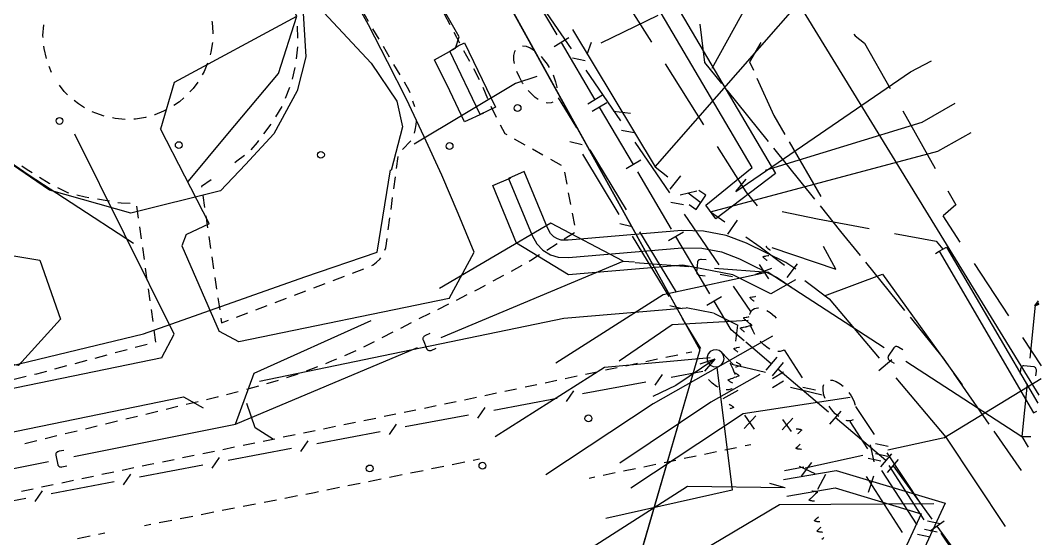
# Model space of a CAD drawing. Header units: metres. Extents: x 3206 to 3701, y 9896 to 11410.
# Drawn here: x 3641 to 3700.6, y 11287.6 to 11317.8 of the extents above; entities that cross this region are included whole.
import ezdxf

# ---------------------------------------------------------------- set-up
doc = ezdxf.new("R2010")
doc.units = ezdxf.units.M
for name, color, linetype in [('BOUNDARY', 7, 'Continuous'), ('CURB', 7, 'Continuous'), ('ELECTR_CABLE', 7, 'Continuous'), ('ELECTR_CABLE_COMM', 7, 'Continuous'), ('GAS', 7, 'Continuous'), ('GROUND', 7, 'Continuous'), ('HEAT', 7, 'Continuous'), ('SEWER', 7, 'Continuous'), ('WATER_PIPELINE', 7, 'Continuous')]:
    doc.layers.add(name, color=color, linetype=linetype)

# ---------------------------------------------------------------- blocks, each defined once
blk = doc.blocks.new('МОЖЖЕВЕЛЬНИК_СКАЛЬНЫЙ')
blk.add_circle((0, 0), 0.2)
blk = doc.blocks.new('ЧЕРЕМУХА_ШУБЕРТ')
blk.add_circle((0, 0), 0.2)
blk = doc.blocks.new('БЕРЕЗА_ПОЛЕЗНАЯ')
blk.add_circle((0, 0), 0.2)

msp = doc.modelspace()

# ---------------------------------------------------------------- linework, layer by layer
at = {"layer": 'BOUNDARY'}
msp.add_lwpolyline([(3253.023, 9915.673), (3233.596, 10020.109), (3233.041, 10027.227), (3225.675, 10139.955), (3262.083, 10325.257), (3335.841, 10689.444), (3351.098, 10763.684), (3367.768, 10831.231), (3377.814, 10869.112), (3520.394, 11207.447), (3551.174, 11273.829), (3554.005, 11279.367), (3611.719, 11390.174), (3639.436, 11373.131), (3680.635, 11298.581), (3281.247, 9920.202)], close=True, dxfattribs=at)
at = {"layer": 'CURB'}
for points in [[(3666.015, 11301.577), (3667.471, 11304.278), (3666.54, 11306.532), (3665.576, 11308.776), (3664.56, 11310.998), (3663.513, 11313.2), (3662.423, 11315.38), (3661.301, 11317.55), (3660.126, 11319.698), (3657.429, 11320.487)], [(3668.011, 11312.385), (3666.91, 11311.877), (3666.053, 11313.697), (3665.164, 11315.507), (3666.391, 11316.174), (3666.593, 11316.851), (3665.058, 11319.55), (3664.364, 11319.735)], [(3649.178, 11311.477), (3649.976, 11314.205), (3657.12, 11318.047), (3656.4, 11319.349)], [(3661.311, 11317.741), (3660.953, 11318.35)], [(3652.156, 11317.759), (3652.171, 11317.681), (3652.216, 11317.103), (3652.213, 11317.018)], [(3656.061, 11314.707), (3657.112, 11318.043)], [(3665.713, 11318.188), (3666.049, 11317.562)], [(3642.315, 11316.802), (3642.306, 11316.911), (3642.352, 11317.545)], [(3657.15, 11317.461), (3657.163, 11316.755)], [(3661.924, 11316.702), (3661.565, 11317.31)], [(3666.285, 11317.121), (3666.621, 11316.495)], [(3652.192, 11316.518), (3652.1, 11315.938), (3652.058, 11315.787)], [(3642.505, 11315.576), (3642.368, 11316.152), (3642.356, 11316.304)], [(3657.153, 11316.256), (3657.079, 11315.553)], [(3662.536, 11315.662), (3662.177, 11316.271)], [(3666.043, 11316), (3666.543, 11316.316), (3666.914, 11316.498), (3668.725, 11312.733), (3667.818, 11312.312), (3666.043, 11316)], [(3666.858, 11316.054), (3667.194, 11315.428)], [(3642.807, 11314.76), (3642.669, 11315.105)], [(3651.914, 11315.308), (3651.709, 11314.817), (3651.605, 11314.632)], [(3657.012, 11315.059), (3656.85, 11314.371)], [(3663.148, 11314.623), (3662.79, 11315.231)], [(3667.43, 11314.987), (3667.766, 11314.361)], [(3650.782, 11308.427), (3650.807, 11308.427), (3653.089, 11311.189), (3656.061, 11314.707), (3656.061, 11314.707)], [(3651.347, 11314.205), (3651.074, 11313.833), (3650.882, 11313.625)], [(3663.73, 11313.57), (3663.68, 11313.72), (3663.402, 11314.192)], [(3643.746, 11313.453), (3643.55, 11313.646), (3643.263, 11314.018)], [(3656.701, 11313.895), (3656.44, 11313.239)], [(3667.979, 11313.909), (3668.246, 11313.251)], [(3644.733, 11312.701), (3644.37, 11312.926), (3644.12, 11313.122)], [(3650.525, 11313.276), (3650.265, 11313.053), (3649.934, 11312.826)], [(3664.002, 11312.761), (3663.89, 11313.096)], [(3645.874, 11312.215), (3645.382, 11312.379), (3645.177, 11312.475)], [(3649.501, 11312.577), (3649.348, 11312.495), (3648.833, 11312.288), (3648.818, 11312.283)], [(3656.24, 11312.782), (3655.879, 11312.175)], [(3668.439, 11312.79), (3668.764, 11312.158)], [(3647.101, 11312.026), (3646.525, 11312.073), (3646.362, 11312.107)], [(3648.336, 11312.15), (3648.284, 11312.135), (3647.708, 11312.046), (3647.6, 11312.042)], [(3655.608, 11311.755), (3655.184, 11311.191)], [(3663.985, 11311.227), (3664.038, 11311.392), (3664.096, 11311.704), (3664.109, 11311.919)], [(3649.241, 11298.128), (3649.963, 11299.491), (3644.164, 11311.166)], [(3652.002, 11305.954), (3649.161, 11311.475)], [(3668.994, 11311.713), (3669.253, 11311.21), (3669.379, 11311.139)], [(3654.883, 11310.791), (3654.8, 11310.68), (3654.443, 11310.239)], [(3663.293, 11310.263), (3663.78, 11310.774)], [(3669.814, 11310.894), (3670.434, 11310.545)], [(3647.587, 11304.773), (3643.941, 11307.147), (3641.49, 11308.749), (3638.907, 11310.521)], [(3670.869, 11310.299), (3671.489, 11309.951)], [(3654.064, 11309.917), (3653.611, 11309.578), (3653.497, 11309.496)], [(3662.941, 11309.159), (3663.036, 11309.859)], [(3671.924, 11309.705), (3672.543, 11309.356)], [(3641.079, 11309.32), (3641.374, 11309.106), (3641.675, 11308.92)], [(3686.244, 11303.275), (3685.656, 11303.666), (3683.361, 11304.809), (3682.171, 11305.255), (3680.856, 11305.507), (3679.588, 11305.533), (3672.956, 11304.967), (3672.548, 11304.982), (3672.331, 11305.047), (3672.114, 11305.177), (3671.937, 11305.359), (3671.749, 11305.689), (3670.4, 11308.976), (3669.48, 11308.582), (3670.848, 11305.251), (3671.131, 11304.753), (3671.488, 11304.387), (3671.923, 11304.125), (3672.384, 11303.987), (3672.981, 11303.966), (3679.621, 11304.532), (3680.751, 11304.509), (3681.899, 11304.289), (3682.962, 11303.891), (3685.154, 11302.798), (3686.021, 11302.223)], [(3672.736, 11308.936), (3672.871, 11308.238)], [(3642.1, 11308.657), (3642.671, 11308.304), (3642.712, 11308.283)], [(3652.113, 11308.498), (3651.56, 11308.1), (3651.564, 11308.075)], [(3662.78, 11307.963), (3662.874, 11308.663)], [(3686.234, 11302.669), (3684.796, 11301.843), (3682.562, 11302.957), (3679.653, 11303.516), (3672.98, 11302.944), (3669.948, 11304.796), (3668.561, 11308.173), (3669.619, 11308.617)], [(3643.158, 11308.056), (3643.74, 11307.76), (3643.803, 11307.744)], [(3644.288, 11307.623), (3644.769, 11307.502), (3644.988, 11307.466)], [(3651.636, 11307.58), (3651.739, 11306.882)], [(3672.966, 11307.747), (3673.102, 11307.049)], [(3645.481, 11307.383), (3646.042, 11307.29), (3646.189, 11307.265)], [(3646.682, 11307.18), (3646.868, 11307.148), (3647.397, 11307.129)], [(3662.618, 11306.768), (3662.713, 11307.468)], [(3647.766, 11306.967), (3647.866, 11306.256)], [(3651.812, 11306.387), (3651.829, 11306.273), (3651.915, 11305.688)], [(3673.197, 11306.558), (3673.332, 11305.861)], [(3650.664, 11305.304), (3652.019, 11305.95)], [(3662.457, 11305.572), (3662.551, 11306.272)], [(3647.935, 11305.76), (3648.035, 11305.049)], [(3650.654, 11305.308), (3650.414, 11304.644), (3652.593, 11299.654)], [(3651.988, 11305.194), (3652.091, 11304.495)], [(3673.334, 11305.41), (3672.734, 11305.029)], [(3662.26, 11304.385), (3662.31, 11304.534), (3662.352, 11304.785), (3662.354, 11304.81), (3662.39, 11305.077)], [(3672.312, 11304.761), (3671.712, 11304.38)], [(3648.105, 11304.554), (3648.204, 11303.843)], [(3652.163, 11304), (3652.266, 11303.301)], [(3671.29, 11304.112), (3670.774, 11303.785), (3670.686, 11303.737)], [(3661.49, 11303.495), (3661.572, 11303.536), (3661.779, 11303.684), (3661.96, 11303.862), (3662.023, 11303.948)], [(3670.248, 11303.497), (3669.624, 11303.156)], [(3648.274, 11303.348), (3648.374, 11302.637)], [(3652.339, 11302.807), (3652.442, 11302.108)], [(3659.241, 11302.624), (3659.901, 11302.874)], [(3660.369, 11303.052), (3661.029, 11303.303)], [(3669.185, 11302.916), (3668.562, 11302.575)], [(3658.114, 11302.195), (3658.774, 11302.446)], [(3668.123, 11302.335), (3667.73, 11302.12), (3667.495, 11302.002)], [(3648.443, 11302.142), (3648.543, 11301.431)], [(3652.515, 11301.613), (3652.618, 11300.914)], [(3656.986, 11301.767), (3657.646, 11302.018)], [(3667.048, 11301.778), (3666.413, 11301.46)], [(3666.021, 11301.568), (3653.733, 11299.049), (3652.6, 11299.652)], [(3654.73, 11300.91), (3655.391, 11301.161)], [(3654.95, 11296.742), (3672.699, 11300.415), (3679.854, 11301.018)], [(3655.858, 11301.338), (3656.518, 11301.589)], [(3665.965, 11301.236), (3665.33, 11300.918)], [(3681.44, 11300.725), (3679.848, 11301.028)], [(3648.613, 11300.936), (3648.712, 11300.225)], [(3652.69, 11300.42), (3652.73, 11300.15), (3653.135, 11300.304)], [(3653.603, 11300.482), (3654.263, 11300.732)], [(3664.883, 11300.694), (3664.247, 11300.376)], [(3681.452, 11300.711), (3682.86, 11300.012)], [(3663.802, 11300.149), (3663.168, 11299.827)], [(3682.738, 11299.082), (3682.856, 11300.023)], [(3648.782, 11299.73), (3648.88, 11299.03), (3648.869, 11299.027)], [(3662.723, 11299.6), (3662.089, 11299.278)], [(3648.386, 11298.897), (3647.693, 11298.711)], [(3661.644, 11299.051), (3661.01, 11298.728)], [(3621.749, 11292.466), (3649.256, 11298.129)], [(3646.033, 11298.266), (3645.34, 11298.08)], [(3647.21, 11298.582), (3646.516, 11298.395)], [(3659.446, 11298.036), (3659.154, 11297.909), (3658.788, 11297.768)], [(3660.557, 11298.517), (3659.905, 11298.234)], [(3677.49, 11297.898), (3678.175, 11298.043)], [(3678.665, 11298.146), (3679.35, 11298.291)], [(3679.839, 11298.394), (3680.182, 11298.466)], [(3643.681, 11297.634), (3642.987, 11297.448)], [(3644.857, 11297.95), (3644.164, 11297.764)], [(3658.322, 11297.588), (3657.657, 11297.336)], [(3675.14, 11297.402), (3675.826, 11297.547)], [(3676.315, 11297.65), (3677.001, 11297.795)], [(3641.325, 11297.017), (3640.627, 11296.847)], [(3642.505, 11297.318), (3641.934, 11297.165), (3641.81, 11297.135)], [(3657.189, 11297.16), (3656.512, 11296.944)], [(3672.791, 11296.906), (3673.476, 11297.051)], [(3673.966, 11297.154), (3674.651, 11297.299)], [(3654.875, 11296.448), (3654.191, 11296.255)], [(3656.036, 11296.792), (3655.575, 11296.645), (3655.356, 11296.583)], [(3669.266, 11296.163), (3669.952, 11296.307)], [(3670.441, 11296.411), (3671.127, 11296.555)], [(3671.616, 11296.658), (3672.302, 11296.803)], [(3619.566, 11288.018), (3621.157, 11289.799), (3650.505, 11295.832), (3651.645, 11295.183)], [(3652.533, 11295.836), (3652.47, 11295.82), (3651.842, 11295.668)], [(3653.707, 11296.13), (3653.018, 11295.957)], [(3666.917, 11295.667), (3667.602, 11295.811)], [(3668.092, 11295.915), (3668.777, 11296.059)], [(3650.179, 11295.264), (3649.489, 11295.097)], [(3651.356, 11295.55), (3650.665, 11295.382)], [(3654.696, 11294.033), (3654.21, 11295.44)], [(3663.39, 11294.937), (3664.076, 11295.078)], [(3664.566, 11295.178), (3665.252, 11295.319)], [(3665.742, 11295.419), (3665.847, 11295.441), (3666.428, 11295.564)], [(3647.826, 11294.693), (3647.136, 11294.526)], [(3649.003, 11294.979), (3648.312, 11294.811)], [(3661.037, 11294.455), (3661.724, 11294.596)], [(3662.213, 11294.696), (3662.9, 11294.837)], [(3645.473, 11294.122), (3644.782, 11293.955)], [(3646.65, 11294.408), (3645.959, 11294.24)], [(3654.685, 11294.036), (3655.754, 11293.363)], [(3657.509, 11293.732), (3658.195, 11293.873)], [(3658.685, 11293.973), (3659.371, 11294.114)], [(3659.861, 11294.214), (3660.547, 11294.355)], [(3641.944, 11293.264), (3641.254, 11293.09)], [(3643.12, 11293.551), (3642.429, 11293.384)], [(3644.296, 11293.837), (3643.606, 11293.669)], [(3655.156, 11293.25), (3655.843, 11293.391)], [(3656.332, 11293.491), (3657.019, 11293.632)], [(3651.628, 11292.527), (3652.314, 11292.667)], [(3652.804, 11292.768), (3653.49, 11292.908)], [(3653.98, 11293.009), (3654.666, 11293.15)], [(3682.101, 11292.74), (3682.793, 11292.884)], [(3683.283, 11292.986), (3683.629, 11293.058)], [(3649.275, 11292.045), (3649.962, 11292.185)], [(3650.451, 11292.286), (3651.138, 11292.426)], [(3667.417, 11292.137), (3667.782, 11292.211)], [(3678.556, 11292.002), (3679.248, 11292.146)], [(3679.738, 11292.248), (3680.43, 11292.392)], [(3680.919, 11292.494), (3681.612, 11292.638)], [(3646.924, 11291.556), (3647.61, 11291.7)], [(3648.099, 11291.802), (3648.555, 11291.897), (3648.785, 11291.944)], [(3663.755, 11291.395), (3664.486, 11291.543)], [(3664.976, 11291.642), (3665.706, 11291.79)], [(3666.196, 11291.889), (3666.927, 11292.038)], [(3676.193, 11291.51), (3676.885, 11291.654)], [(3677.374, 11291.756), (3678.066, 11291.9)], [(3643.398, 11290.82), (3644.084, 11290.963)], [(3644.573, 11291.065), (3645.259, 11291.209)], [(3645.749, 11291.311), (3646.435, 11291.454)], [(3661.314, 11290.9), (3662.044, 11291.048)], [(3662.534, 11291.147), (3663.265, 11291.295)], [(3674.175, 11291.09), (3674.269, 11291.109), (3674.521, 11291.162)], [(3675.011, 11291.263), (3675.703, 11291.408)], [(3641.048, 11290.329), (3641.733, 11290.472)], [(3642.223, 11290.575), (3642.909, 11290.718)], [(3657.651, 11290.161), (3658.144, 11290.257), (3658.383, 11290.305)], [(3658.873, 11290.405), (3659.603, 11290.553)], [(3660.093, 11290.652), (3660.824, 11290.8)], [(3655.206, 11289.686), (3655.938, 11289.828)], [(3656.429, 11289.923), (3657.16, 11290.066)], [(3651.539, 11288.972), (3652.27, 11289.115)], [(3652.761, 11289.21), (3653.493, 11289.352)], [(3653.984, 11289.448), (3654.715, 11289.59)], [(3649.094, 11288.497), (3649.825, 11288.639)], [(3650.316, 11288.734), (3651.048, 11288.877)], [(3648.237, 11288.33), (3648.603, 11288.401)], [(3644.314, 11287.57), (3645.054, 11287.718)], [(3645.544, 11287.815), (3645.914, 11287.889)]]:
    msp.add_lwpolyline(points, dxfattribs=at)
msp.add_lwpolyline([(3636.09, 11301.738), (3638.487, 11304.421), (3642.128, 11303.817), (3643.335, 11300.372), (3640.874, 11297.658), (3637.556, 11298.203), (3637.307, 11298.377)], close=True, dxfattribs=at)
at = {"layer": 'ELECTR_CABLE'}
for points in [[(3628.739, 11335.356), (3633.923, 11338.214), (3643.532, 11340.848), (3650.146, 11333.704), (3654.644, 11327.77), (3655.775, 11325.566), (3654.785, 11324.181), (3657.585, 11319.472), (3661.468, 11315.308), (3662.952, 11313.083), (3663.294, 11311.589), (3662.627, 11309.051)], [(3677.976, 11332.564), (3678.257, 11332.103), (3687.359, 11317.239), (3700.433, 11295.923)], [(3640.449, 11324.973), (3643.638, 11326.934), (3646.708, 11327.442), (3649.268, 11327.239), (3651.846, 11326.341), (3654.83, 11324.359), (3657.406, 11319.499), (3657.65, 11315.668), (3657.134, 11313.685), (3655.774, 11311.185), (3654.13, 11309.397), (3652.662, 11307.846), (3647.442, 11306.55), (3642.682, 11307.897), (3639.758, 11309.879)], [(3675.579, 11320.074), (3677.816, 11316.526)], [(3681.933, 11314.115), (3680.943, 11315.344), (3680.66, 11317.579)], [(3684.21, 11316.511), (3683.548, 11315.382), (3683.768, 11314.895)], [(3689.64, 11316.997), (3689.705, 11316.908), (3690.247, 11316.475), (3691.747, 11313.822)], [(3678.616, 11315.257), (3680.852, 11311.709)], [(3683.974, 11314.439), (3684.964, 11312.245), (3685.606, 11311.138)], [(3684.648, 11310.741), (3682.246, 11313.725)], [(3692.485, 11312.516), (3694.381, 11309.162)], [(3685.857, 11310.705), (3687.707, 11307.515)], [(3681.652, 11310.44), (3683.323, 11307.789), (3683.998, 11306.97)], [(3687.364, 11307.367), (3684.962, 11310.351)], [(3628.709, 11294.822), (3648.166, 11299.515), (3657.58, 11302.838), (3661.803, 11304.281), (3662.581, 11309.082)], [(3695.119, 11307.857), (3695.584, 11307.035), (3694.843, 11306.39)], [(3688.878, 11305.485), (3687.677, 11306.977)], [(3685.451, 11306.643), (3687.506, 11306.226)], [(3695.846, 11304.864), (3694.843, 11306.39)], [(3687.506, 11306.226), (3690.529, 11305.651)], [(3690.019, 11304.075), (3688.878, 11305.485)], [(3692.003, 11305.371), (3694.431, 11304.909), (3694.828, 11304.451)], [(3684.758, 11304.381), (3684.746, 11304.39), (3684.705, 11304.422), (3684.687, 11304.436), (3684.66, 11304.457), (3684.631, 11304.481), (3684.611, 11304.498), (3684.592, 11304.515), (3684.579, 11304.528), (3684.565, 11304.542), (3684.557, 11304.55), (3684.551, 11304.558), (3684.546, 11304.565), (3684.544, 11304.568), (3684.541, 11304.571), (3684.538, 11304.576), (3684.536, 11304.58), (3684.535, 11304.583), (3684.533, 11304.586), (3684.532, 11304.589), (3684.531, 11304.593), (3684.531, 11304.596), (3684.531, 11304.597), (3684.531, 11304.599), (3684.531, 11304.6), (3684.531, 11304.602), (3684.531, 11304.604), (3684.531, 11304.606), (3684.532, 11304.608), (3684.532, 11304.608), (3684.533, 11304.609), (3684.533, 11304.61), (3684.534, 11304.611), (3684.535, 11304.612), (3684.536, 11304.613), (3684.537, 11304.615), (3684.539, 11304.616), (3684.54, 11304.617), (3684.541, 11304.618), (3684.542, 11304.619), (3684.543, 11304.619), (3684.545, 11304.62), (3684.546, 11304.621), (3684.549, 11304.622), (3684.551, 11304.623), (3684.553, 11304.623)], [(3684.85, 11304.55), (3688.572, 11303.283), (3687.86, 11304.599)], [(3684.569, 11303.786), (3684.557, 11303.796), (3684.516, 11303.827), (3684.498, 11303.841), (3684.471, 11303.862), (3684.442, 11303.887), (3684.422, 11303.904), (3684.403, 11303.92), (3684.39, 11303.933), (3684.376, 11303.947), (3684.368, 11303.955), (3684.362, 11303.963), (3684.357, 11303.97), (3684.355, 11303.973), (3684.353, 11303.976), (3684.349, 11303.982), (3684.347, 11303.985), (3684.346, 11303.988), (3684.344, 11303.991), (3684.343, 11303.995), (3684.342, 11303.998), (3684.342, 11304.001), (3684.342, 11304.002), (3684.342, 11304.004), (3684.342, 11304.006), (3684.342, 11304.007), (3684.342, 11304.009), (3684.342, 11304.011), (3684.343, 11304.013), (3684.343, 11304.014), (3684.344, 11304.015), (3684.344, 11304.016), (3684.345, 11304.017), (3684.346, 11304.018), (3684.347, 11304.019), (3684.348, 11304.02), (3684.35, 11304.021), (3684.351, 11304.022), (3684.352, 11304.023), (3684.353, 11304.024), (3684.355, 11304.025), (3684.356, 11304.025), (3684.357, 11304.026), (3684.36, 11304.027), (3684.362, 11304.028), (3684.366, 11304.029), (3684.37, 11304.03), (3684.374, 11304.031), (3684.382, 11304.033), (3684.48, 11304.051), (3684.513, 11304.057), (3684.621, 11304.076), (3684.663, 11304.084)], [(3694.396, 11304.199), (3694.612, 11304.325)], [(3694.612, 11304.325), (3695.044, 11304.577)], [(3694.612, 11304.325), (3700.124, 11294.892)], [(3695.044, 11304.577), (3700.371, 11295.461)], [(3684.101, 11303.556), (3684.659, 11302.726)], [(3692.617, 11300.866), (3690.334, 11303.686)], [(3698.674, 11300.557), (3696.669, 11303.61)], [(3683.921, 11302.983), (3684.854, 11303.346)], [(3683.813, 11301.407), (3683.801, 11301.417), (3683.76, 11301.448), (3683.742, 11301.462), (3683.715, 11301.484), (3683.686, 11301.508), (3683.666, 11301.525), (3683.647, 11301.542), (3683.634, 11301.554), (3683.62, 11301.568), (3683.613, 11301.577), (3683.606, 11301.584), (3683.601, 11301.591), (3683.599, 11301.594), (3683.597, 11301.597), (3683.593, 11301.603), (3683.591, 11301.607), (3683.59, 11301.609), (3683.589, 11301.613), (3683.587, 11301.616), (3683.586, 11301.62), (3683.586, 11301.622), (3683.586, 11301.624), (3683.586, 11301.625), (3683.586, 11301.627), (3683.586, 11301.628), (3683.586, 11301.63), (3683.587, 11301.632), (3683.587, 11301.634), (3683.588, 11301.635), (3683.588, 11301.636), (3683.589, 11301.637), (3683.589, 11301.638), (3683.59, 11301.639), (3683.591, 11301.64), (3683.592, 11301.641), (3683.594, 11301.643), (3683.595, 11301.643), (3683.596, 11301.644), (3683.597, 11301.645), (3683.599, 11301.646), (3683.6, 11301.647), (3683.601, 11301.647), (3683.604, 11301.649), (3683.606, 11301.649), (3683.61, 11301.65), (3683.614, 11301.652), (3683.618, 11301.653), (3683.627, 11301.654), (3683.724, 11301.672), (3683.757, 11301.678), (3683.865, 11301.697), (3683.907, 11301.705)], [(3683.435, 11300.218), (3683.423, 11300.227), (3683.382, 11300.259), (3683.364, 11300.273), (3683.338, 11300.294), (3683.308, 11300.318), (3683.288, 11300.335), (3683.269, 11300.352), (3683.256, 11300.365), (3683.243, 11300.379), (3683.235, 11300.387), (3683.228, 11300.395), (3683.223, 11300.402), (3683.221, 11300.405), (3683.219, 11300.408), (3683.215, 11300.413), (3683.213, 11300.417), (3683.212, 11300.42), (3683.211, 11300.423), (3683.209, 11300.426), (3683.208, 11300.43), (3683.208, 11300.433), (3683.208, 11300.434), (3683.208, 11300.436), (3683.208, 11300.438), (3683.208, 11300.439), (3683.208, 11300.441), (3683.209, 11300.443), (3683.209, 11300.445), (3683.21, 11300.445), (3683.21, 11300.446), (3683.211, 11300.447), (3683.211, 11300.448), (3683.212, 11300.449), (3683.213, 11300.451), (3683.214, 11300.452), (3683.216, 11300.453), (3683.217, 11300.454), (3683.218, 11300.455), (3683.219, 11300.456), (3683.221, 11300.457), (3683.222, 11300.457), (3683.223, 11300.458), (3683.226, 11300.459), (3683.229, 11300.46), (3683.232, 11300.461), (3683.236, 11300.462), (3683.241, 11300.463), (3683.249, 11300.465), (3683.347, 11300.483), (3683.379, 11300.488), (3683.487, 11300.508), (3683.529, 11300.515)], [(3695.182, 11297.633), (3694.866, 11298.087), (3692.931, 11300.477)], [(3683.456, 11300.283), (3679.025, 11300.03), (3675.926, 11297.908)], [(3683.246, 11299.623), (3683.234, 11299.633), (3683.193, 11299.664), (3683.175, 11299.678), (3683.149, 11299.7), (3683.119, 11299.724), (3683.099, 11299.741), (3683.08, 11299.758), (3683.067, 11299.77), (3683.054, 11299.784), (3683.046, 11299.793), (3683.039, 11299.8), (3683.034, 11299.807), (3683.032, 11299.81), (3683.03, 11299.813), (3683.026, 11299.819), (3683.024, 11299.823), (3683.023, 11299.825), (3683.022, 11299.829), (3683.02, 11299.832), (3683.02, 11299.835), (3683.019, 11299.838), (3683.019, 11299.84), (3683.019, 11299.841), (3683.019, 11299.843), (3683.019, 11299.844), (3683.019, 11299.846), (3683.02, 11299.848), (3683.02, 11299.85), (3683.021, 11299.851), (3683.021, 11299.852), (3683.022, 11299.853), (3683.022, 11299.854), (3683.023, 11299.855), (3683.024, 11299.856), (3683.025, 11299.857), (3683.027, 11299.858), (3683.028, 11299.859), (3683.029, 11299.86), (3683.03, 11299.861), (3683.032, 11299.862), (3683.033, 11299.863), (3683.034, 11299.863), (3683.037, 11299.864), (3683.04, 11299.865), (3683.043, 11299.866), (3683.047, 11299.868), (3683.052, 11299.868), (3683.06, 11299.87), (3683.158, 11299.888), (3683.19, 11299.894), (3683.298, 11299.913), (3683.34, 11299.921)], [(3683.435, 11300.218), (3683.447, 11300.209), (3683.487, 11300.177), (3683.505, 11300.163), (3683.532, 11300.142), (3683.562, 11300.118), (3683.582, 11300.101), (3683.601, 11300.084), (3683.614, 11300.071), (3683.627, 11300.057), (3683.635, 11300.049), (3683.642, 11300.041), (3683.647, 11300.034), (3683.649, 11300.031), (3683.651, 11300.028), (3683.655, 11300.023), (3683.657, 11300.019), (3683.658, 11300.016), (3683.659, 11300.013), (3683.66, 11300.01), (3683.661, 11300.006), (3683.662, 11300.003), (3683.662, 11300.002), (3683.662, 11300), (3683.662, 11299.998), (3683.662, 11299.997), (3683.662, 11299.995), (3683.661, 11299.993), (3683.661, 11299.991), (3683.66, 11299.991), (3683.66, 11299.99), (3683.659, 11299.989), (3683.659, 11299.988), (3683.658, 11299.987), (3683.657, 11299.985), (3683.656, 11299.984), (3683.654, 11299.983), (3683.653, 11299.982), (3683.652, 11299.981), (3683.651, 11299.98), (3683.649, 11299.979), (3683.648, 11299.979), (3683.647, 11299.978), (3683.643, 11299.977), (3683.641, 11299.976), (3683.638, 11299.975), (3683.633, 11299.974), (3683.629, 11299.973), (3683.621, 11299.971), (3683.523, 11299.953), (3683.491, 11299.948), (3683.383, 11299.928), (3683.34, 11299.921)], [(3700.59, 11297.641), (3699.498, 11299.303)], [(3682.868, 11298.434), (3682.856, 11298.443), (3682.816, 11298.475), (3682.798, 11298.489), (3682.771, 11298.51), (3682.741, 11298.534), (3682.721, 11298.551), (3682.702, 11298.568), (3682.689, 11298.581), (3682.676, 11298.595), (3682.668, 11298.603), (3682.661, 11298.611), (3682.656, 11298.618), (3682.654, 11298.621), (3682.652, 11298.624), (3682.648, 11298.629), (3682.646, 11298.633), (3682.645, 11298.636), (3682.644, 11298.639), (3682.643, 11298.642), (3682.642, 11298.646), (3682.641, 11298.649), (3682.641, 11298.65), (3682.641, 11298.652), (3682.641, 11298.653), (3682.641, 11298.655), (3682.641, 11298.657), (3682.642, 11298.659), (3682.642, 11298.661), (3682.643, 11298.661), (3682.643, 11298.662), (3682.644, 11298.663), (3682.644, 11298.664), (3682.645, 11298.665), (3682.646, 11298.666), (3682.647, 11298.668), (3682.649, 11298.669), (3682.65, 11298.67), (3682.651, 11298.671), (3682.652, 11298.671), (3682.654, 11298.672), (3682.655, 11298.673), (3682.656, 11298.674), (3682.66, 11298.675), (3682.662, 11298.676), (3682.665, 11298.677), (3682.67, 11298.678), (3682.674, 11298.679), (3682.682, 11298.681), (3682.78, 11298.699), (3682.812, 11298.704), (3682.92, 11298.724), (3682.963, 11298.731)], [(3681.521, 11298.032), (3679.247, 11296.501), (3677.901, 11295.847)], [(3681.521, 11298.032), (3680.635, 11297.737)], [(3681.521, 11298.032), (3680.914, 11297.322)], [(3681.902, 11298.439), (3682.592, 11297.715)], [(3682.772, 11297.864), (3682.785, 11297.857), (3682.829, 11297.831), (3682.849, 11297.82), (3682.879, 11297.802), (3682.911, 11297.782), (3682.933, 11297.768), (3682.954, 11297.754), (3682.969, 11297.743), (3682.984, 11297.731), (3682.993, 11297.724), (3683, 11297.717), (3683.007, 11297.711), (3683.009, 11297.709), (3683.012, 11297.706), (3683.016, 11297.701), (3683.018, 11297.697), (3683.02, 11297.695), (3683.022, 11297.692), (3683.023, 11297.689), (3683.025, 11297.685), (3683.026, 11297.683), (3683.026, 11297.681), (3683.026, 11297.68), (3683.027, 11297.678), (3683.027, 11297.677), (3683.027, 11297.674), (3683.026, 11297.673), (3683.026, 11297.671), (3683.026, 11297.67), (3683.025, 11297.669), (3683.025, 11297.668), (3683.025, 11297.667), (3683.024, 11297.666), (3683.023, 11297.664), (3683.022, 11297.663), (3683.021, 11297.661), (3683.02, 11297.66), (3683.019, 11297.659), (3683.018, 11297.658), (3683.016, 11297.657), (3683.015, 11297.656), (3683.014, 11297.656), (3683.011, 11297.654), (3683.009, 11297.653), (3683.006, 11297.651), (3683.002, 11297.65), (3682.998, 11297.648), (3682.99, 11297.646), (3682.895, 11297.614), (3682.864, 11297.604), (3682.759, 11297.57), (3682.718, 11297.557)], [(3682.559, 11296.635), (3682.546, 11296.642), (3682.501, 11296.668), (3682.482, 11296.679), (3682.452, 11296.697), (3682.419, 11296.717), (3682.398, 11296.731), (3682.377, 11296.745), (3682.361, 11296.756), (3682.346, 11296.768), (3682.338, 11296.775), (3682.33, 11296.782), (3682.324, 11296.788), (3682.321, 11296.791), (3682.319, 11296.793), (3682.315, 11296.799), (3682.312, 11296.802), (3682.31, 11296.805), (3682.309, 11296.808), (3682.307, 11296.811), (3682.306, 11296.814), (3682.305, 11296.817), (3682.305, 11296.818), (3682.304, 11296.82), (3682.304, 11296.821), (3682.304, 11296.823), (3682.304, 11296.825), (3682.304, 11296.827), (3682.305, 11296.829), (3682.305, 11296.829), (3682.305, 11296.83), (3682.306, 11296.831), (3682.306, 11296.833), (3682.307, 11296.834), (3682.307, 11296.835), (3682.308, 11296.836), (3682.31, 11296.838), (3682.311, 11296.839), (3682.312, 11296.84), (3682.313, 11296.841), (3682.314, 11296.842), (3682.316, 11296.843), (3682.317, 11296.844), (3682.32, 11296.845), (3682.322, 11296.846), (3682.325, 11296.848), (3682.329, 11296.85), (3682.333, 11296.851), (3682.341, 11296.854), (3682.435, 11296.885), (3682.467, 11296.895), (3682.571, 11296.929), (3682.612, 11296.942)], [(3682.665, 11297.25), (3682.678, 11297.242), (3682.723, 11297.216), (3682.743, 11297.205), (3682.772, 11297.187), (3682.805, 11297.167), (3682.827, 11297.153), (3682.848, 11297.139), (3682.863, 11297.128), (3682.878, 11297.117), (3682.887, 11297.109), (3682.894, 11297.103), (3682.9, 11297.096), (3682.903, 11297.094), (3682.905, 11297.091), (3682.91, 11297.086), (3682.912, 11297.082), (3682.914, 11297.08), (3682.915, 11297.077), (3682.917, 11297.074), (3682.919, 11297.07), (3682.919, 11297.068), (3682.92, 11297.066), (3682.92, 11297.065), (3682.92, 11297.063), (3682.92, 11297.062), (3682.92, 11297.06), (3682.92, 11297.058), (3682.92, 11297.056), (3682.919, 11297.055), (3682.919, 11297.054), (3682.919, 11297.053), (3682.918, 11297.052), (3682.918, 11297.051), (3682.917, 11297.049), (3682.916, 11297.048), (3682.914, 11297.046), (3682.913, 11297.045), (3682.912, 11297.045), (3682.911, 11297.044), (3682.91, 11297.042), (3682.909, 11297.042), (3682.908, 11297.041), (3682.905, 11297.039), (3682.903, 11297.038), (3682.899, 11297.036), (3682.895, 11297.035), (3682.891, 11297.033), (3682.883, 11297.031), (3682.789, 11296.999), (3682.757, 11296.989), (3682.653, 11296.955), (3682.612, 11296.942)], [(3697.539, 11294.243), (3695.467, 11297.222)], [(3682.865, 11296.208), (3681.99, 11295.722)], [(3682.346, 11295.405), (3682.359, 11295.397), (3682.404, 11295.372), (3682.424, 11295.36), (3682.453, 11295.343), (3682.486, 11295.323), (3682.508, 11295.309), (3682.529, 11295.295), (3682.544, 11295.284), (3682.559, 11295.272), (3682.568, 11295.265), (3682.575, 11295.258), (3682.581, 11295.252), (3682.584, 11295.249), (3682.586, 11295.246), (3682.59, 11295.241), (3682.593, 11295.238), (3682.595, 11295.235), (3682.596, 11295.232), (3682.598, 11295.229), (3682.599, 11295.226), (3682.6, 11295.223), (3682.601, 11295.222), (3682.601, 11295.22), (3682.601, 11295.218), (3682.601, 11295.217), (3682.601, 11295.215), (3682.601, 11295.213), (3682.601, 11295.211), (3682.6, 11295.21), (3682.6, 11295.209), (3682.6, 11295.208), (3682.599, 11295.207), (3682.599, 11295.206), (3682.598, 11295.205), (3682.597, 11295.203), (3682.595, 11295.202), (3682.594, 11295.201), (3682.593, 11295.2), (3682.592, 11295.199), (3682.591, 11295.198), (3682.59, 11295.197), (3682.588, 11295.196), (3682.586, 11295.194), (3682.584, 11295.193), (3682.58, 11295.192), (3682.576, 11295.19), (3682.572, 11295.189), (3682.564, 11295.186), (3682.47, 11295.155), (3682.438, 11295.145), (3682.385, 11295.127)], [(3683.24, 11293.98), (3683.912, 11294.72)], [(3683.839, 11293.942), (3683.264, 11294.761)], [(3685.455, 11293.9), (3686.064, 11294.581)], [(3685.996, 11293.802), (3685.491, 11294.511)], [(3700.124, 11294.892), (3700.308, 11294.999)], [(3686.266, 11293.972), (3686.281, 11293.971), (3686.332, 11293.965), (3686.354, 11293.963), (3686.389, 11293.959), (3686.427, 11293.954), (3686.452, 11293.95), (3686.477, 11293.946), (3686.496, 11293.942), (3686.514, 11293.938), (3686.525, 11293.934), (3686.535, 11293.931), (3686.543, 11293.928), (3686.546, 11293.927), (3686.55, 11293.925), (3686.556, 11293.922), (3686.559, 11293.92), (3686.562, 11293.919), (3686.565, 11293.917), (3686.567, 11293.914), (3686.57, 11293.912), (3686.572, 11293.91), (3686.573, 11293.909), (3686.574, 11293.907), (3686.575, 11293.906), (3686.575, 11293.905), (3686.576, 11293.903), (3686.577, 11293.901), (3686.577, 11293.899), (3686.577, 11293.898), (3686.577, 11293.897), (3686.577, 11293.896), (3686.577, 11293.895), (3686.577, 11293.894), (3686.577, 11293.892), (3686.577, 11293.89), (3686.576, 11293.888), (3686.576, 11293.887), (3686.575, 11293.886), (3686.574, 11293.885), (3686.574, 11293.883), (3686.573, 11293.882), (3686.572, 11293.88), (3686.57, 11293.878), (3686.569, 11293.876), (3686.566, 11293.873), (3686.563, 11293.87), (3686.56, 11293.867), (3686.554, 11293.861), (3686.481, 11293.794), (3686.456, 11293.772), (3686.375, 11293.699), (3686.343, 11293.67)], [(3699.418, 11291.541), (3697.824, 11293.833)], [(3686.573, 11292.763), (3686.558, 11292.764), (3686.507, 11292.77), (3686.485, 11292.772), (3686.45, 11292.776), (3686.413, 11292.781), (3686.387, 11292.785), (3686.362, 11292.789), (3686.344, 11292.793), (3686.325, 11292.797), (3686.314, 11292.801), (3686.305, 11292.804), (3686.296, 11292.807), (3686.293, 11292.808), (3686.29, 11292.81), (3686.284, 11292.813), (3686.28, 11292.815), (3686.277, 11292.816), (3686.275, 11292.818), (3686.272, 11292.82), (3686.269, 11292.823), (3686.267, 11292.825), (3686.266, 11292.826), (3686.266, 11292.828), (3686.265, 11292.829), (3686.264, 11292.83), (3686.263, 11292.832), (3686.263, 11292.834), (3686.262, 11292.836), (3686.262, 11292.837), (3686.262, 11292.838), (3686.262, 11292.839), (3686.262, 11292.84), (3686.262, 11292.841), (3686.262, 11292.843), (3686.263, 11292.844), (3686.263, 11292.847), (3686.264, 11292.848), (3686.264, 11292.849), (3686.265, 11292.85), (3686.266, 11292.852), (3686.266, 11292.853), (3686.267, 11292.855), (3686.269, 11292.857), (3686.27, 11292.859), (3686.273, 11292.862), (3686.276, 11292.865), (3686.279, 11292.868), (3686.285, 11292.874), (3686.358, 11292.941), (3686.383, 11292.963), (3686.465, 11293.036), (3686.497, 11293.065)], [(3686.436, 11291.778), (3687.348, 11291.368)], [(3686.586, 11291.197), (3687.186, 11291.998)], [(3687.189, 11290.344), (3687.204, 11290.342), (3687.255, 11290.337), (3687.278, 11290.335), (3687.312, 11290.331), (3687.35, 11290.326), (3687.376, 11290.322), (3687.401, 11290.317), (3687.419, 11290.314), (3687.437, 11290.309), (3687.449, 11290.306), (3687.458, 11290.303), (3687.466, 11290.3), (3687.47, 11290.298), (3687.473, 11290.297), (3687.479, 11290.294), (3687.483, 11290.292), (3687.485, 11290.29), (3687.488, 11290.288), (3687.491, 11290.286), (3687.493, 11290.283), (3687.495, 11290.282), (3687.496, 11290.28), (3687.497, 11290.279), (3687.498, 11290.278), (3687.499, 11290.276), (3687.499, 11290.274), (3687.5, 11290.273), (3687.5, 11290.271), (3687.501, 11290.27), (3687.501, 11290.269), (3687.501, 11290.268), (3687.501, 11290.267), (3687.501, 11290.265), (3687.5, 11290.264), (3687.5, 11290.262), (3687.499, 11290.26), (3687.499, 11290.259), (3687.498, 11290.258), (3687.498, 11290.256), (3687.497, 11290.255), (3687.496, 11290.253), (3687.495, 11290.252), (3687.494, 11290.249), (3687.492, 11290.248), (3687.49, 11290.245), (3687.487, 11290.241), (3687.484, 11290.239), (3687.478, 11290.233), (3687.404, 11290.166), (3687.38, 11290.144), (3687.298, 11290.07), (3687.266, 11290.042)], [(3687.343, 11289.739), (3687.328, 11289.741), (3687.277, 11289.746), (3687.254, 11289.748), (3687.22, 11289.752), (3687.182, 11289.757), (3687.156, 11289.761), (3687.131, 11289.766), (3687.113, 11289.769), (3687.095, 11289.774), (3687.084, 11289.777), (3687.074, 11289.78), (3687.066, 11289.783), (3687.063, 11289.784), (3687.059, 11289.786), (3687.053, 11289.789), (3687.05, 11289.791), (3687.047, 11289.793), (3687.044, 11289.795), (3687.041, 11289.797), (3687.039, 11289.8), (3687.037, 11289.801), (3687.036, 11289.803), (3687.035, 11289.804), (3687.034, 11289.805), (3687.033, 11289.807), (3687.033, 11289.809), (3687.032, 11289.81), (3687.032, 11289.812), (3687.032, 11289.813), (3687.031, 11289.814), (3687.031, 11289.815), (3687.031, 11289.816), (3687.032, 11289.818), (3687.032, 11289.819), (3687.032, 11289.821), (3687.033, 11289.823), (3687.033, 11289.824), (3687.034, 11289.825), (3687.034, 11289.827), (3687.035, 11289.828), (3687.036, 11289.83), (3687.037, 11289.831), (3687.039, 11289.834), (3687.04, 11289.835), (3687.042, 11289.838), (3687.045, 11289.842), (3687.048, 11289.844), (3687.054, 11289.85), (3687.128, 11289.917), (3687.153, 11289.939), (3687.234, 11290.013), (3687.266, 11290.041)], [(3687.651, 11288.53), (3687.636, 11288.531), (3687.585, 11288.536), (3687.562, 11288.539), (3687.528, 11288.543), (3687.49, 11288.548), (3687.464, 11288.552), (3687.439, 11288.556), (3687.421, 11288.56), (3687.403, 11288.564), (3687.391, 11288.568), (3687.382, 11288.571), (3687.374, 11288.574), (3687.37, 11288.575), (3687.367, 11288.577), (3687.361, 11288.58), (3687.357, 11288.582), (3687.355, 11288.583), (3687.352, 11288.585), (3687.349, 11288.587), (3687.346, 11288.59), (3687.345, 11288.592), (3687.344, 11288.593), (3687.343, 11288.595), (3687.342, 11288.596), (3687.341, 11288.597), (3687.34, 11288.599), (3687.34, 11288.601), (3687.339, 11288.603), (3687.339, 11288.604), (3687.339, 11288.605), (3687.339, 11288.606), (3687.339, 11288.607), (3687.339, 11288.608), (3687.34, 11288.61), (3687.34, 11288.611), (3687.34, 11288.613), (3687.341, 11288.615), (3687.341, 11288.616), (3687.342, 11288.617), (3687.343, 11288.619), (3687.344, 11288.62), (3687.344, 11288.621), (3687.346, 11288.624), (3687.348, 11288.626), (3687.35, 11288.629), (3687.353, 11288.632), (3687.356, 11288.635), (3687.362, 11288.641), (3687.436, 11288.708), (3687.46, 11288.73), (3687.542, 11288.803), (3687.574, 11288.832)], [(3687.805, 11287.925), (3687.79, 11287.927), (3687.739, 11287.932), (3687.716, 11287.934), (3687.682, 11287.938), (3687.644, 11287.943), (3687.618, 11287.947), (3687.593, 11287.951), (3687.575, 11287.955), (3687.556, 11287.96), (3687.545, 11287.963), (3687.536, 11287.966), (3687.528, 11287.969), (3687.524, 11287.97), (3687.521, 11287.972), (3687.515, 11287.975), (3687.511, 11287.977), (3687.509, 11287.979), (3687.506, 11287.981), (3687.503, 11287.983), (3687.5, 11287.985), (3687.499, 11287.987), (3687.498, 11287.988), (3687.497, 11287.99), (3687.496, 11287.991), (3687.495, 11287.992), (3687.494, 11287.994), (3687.494, 11287.996), (3687.493, 11287.998), (3687.493, 11287.999), (3687.493, 11288), (3687.493, 11288.001), (3687.493, 11288.002), (3687.493, 11288.004), (3687.493, 11288.005), (3687.494, 11288.007), (3687.494, 11288.009), (3687.495, 11288.01), (3687.495, 11288.011), (3687.496, 11288.013), (3687.497, 11288.014), (3687.498, 11288.016), (3687.498, 11288.017), (3687.5, 11288.019), (3687.502, 11288.021), (3687.504, 11288.024), (3687.507, 11288.027), (3687.51, 11288.03), (3687.516, 11288.036), (3687.59, 11288.103), (3687.614, 11288.125), (3687.696, 11288.199), (3687.728, 11288.227)], [(3687.768, 11287.52), (3687.85, 11287.594), (3687.882, 11287.623)]]:
    msp.add_lwpolyline(points, dxfattribs=at)
at = {"layer": 'ELECTR_CABLE_COMM'}
for points in [[(3673.156, 11316.139), (3671.132, 11319.104)], [(3674.876, 11316.501), (3678.215, 11318.105)], [(3674.076, 11315.822), (3674.325, 11316.529)], [(3669.829, 11315.291), (3669.797, 11315.475), (3669.794, 11315.755), (3669.844, 11315.988), (3669.887, 11316.063)], [(3670.285, 11316.321), (3670.5, 11316.295), (3670.744, 11316.199), (3671, 11316.038), (3671.008, 11316.03)], [(3671.375, 11315.692), (3671.508, 11315.548), (3671.738, 11315.241), (3671.849, 11315.059)], [(3673.948, 11315.45), (3673.211, 11315.589)], [(3670.327, 11314.107), (3670.302, 11314.142), (3670.111, 11314.479), (3669.964, 11314.81)], [(3676.027, 11311.935), (3674.002, 11314.9)], [(3671.132, 11314.534), (3669.882, 11314.127), (3663.975, 11310.583)], [(3672.079, 11314.616), (3672.104, 11314.565), (3672.223, 11314.225), (3672.294, 11313.903), (3672.296, 11313.857)], [(3671.215, 11313.181), (3671.028, 11313.311), (3670.771, 11313.546), (3670.628, 11313.709)], [(3672.054, 11313.039), (3671.96, 11312.995), (3671.762, 11312.971), (3671.671, 11312.989)], [(3673.459, 11311.535), (3672.392, 11313.291)], [(3676.818, 11311.246), (3676.081, 11311.385)], [(3673.785, 11310.546), (3673.057, 11310.724)], [(3678.897, 11307.731), (3676.873, 11310.696)], [(3675.944, 11306.483), (3673.81, 11309.994)], [(3676.372, 11306.743), (3674.238, 11310.254)], [(3679.689, 11307.042), (3678.952, 11307.181)], [(3681.768, 11303.527), (3679.743, 11306.492)], [(3676.698, 11305.753), (3675.97, 11305.931)], [(3678.857, 11301.69), (3676.723, 11305.201)], [(3679.285, 11301.95), (3677.151, 11305.461)], [(3682.559, 11302.839), (3681.822, 11302.977)], [(3683.626, 11300.806), (3682.614, 11302.289)], [(3679.611, 11300.961), (3678.883, 11301.138)], [(3683.558, 11300.632), (3683.576, 11300.723), (3683.675, 11300.89), (3683.826, 11300.995), (3684.02, 11301.035), (3684.077, 11301.027)], [(3684.548, 11300.875), (3684.748, 11300.751), (3684.997, 11300.54), (3685.107, 11300.418)], [(3680.703, 11298.653), (3679.636, 11300.409)], [(3683.863, 11299.476), (3683.751, 11299.664), (3683.623, 11299.961), (3683.577, 11300.139)], [(3684.889, 11299.369), (3677.926, 11295.428), (3671.655, 11291.282)], [(3684.725, 11298.623), (3684.63, 11298.672), (3684.377, 11298.862), (3684.162, 11299.076)], [(3681.243, 11298.101), (3675.081, 11297.536), (3668.694, 11293.491)], [(3682.056, 11298.08), (3682.052, 11298.103), (3682.022, 11298.261), (3681.926, 11298.417), (3681.779, 11298.528), (3681.602, 11298.578), (3681.419, 11298.561), (3681.255, 11298.479), (3681.131, 11298.343), (3681.065, 11298.172), (3681.065, 11297.988), (3681.131, 11297.817), (3681.255, 11297.681), (3681.419, 11297.599), (3681.602, 11297.582), (3681.779, 11297.632), (3681.926, 11297.743), (3682.022, 11297.899), (3682.056, 11298.08)], [(3685.54, 11298.555), (3685.515, 11298.537), (3685.338, 11298.47), (3685.194, 11298.47)], [(3685.559, 11298.577), (3686.613, 11296.95)], [(3681.629, 11297.562), (3682.529, 11290.396), (3675.154, 11288.73)], [(3682.406, 11297.791), (3682.419, 11297.772), (3682.576, 11297.476), (3682.617, 11297.36), (3682.681, 11297.182), (3682.691, 11297.127)], [(3682.512, 11297.749), (3684.477, 11297.273)], [(3684.139, 11297.137), (3681.293, 11295.514), (3675.965, 11291.961)], [(3678.441, 11297.141), (3678.018, 11296.523)], [(3680.815, 11297.315), (3678.967, 11296.97)], [(3681.719, 11296.391), (3681.625, 11296.44), (3681.372, 11296.631), (3681.157, 11296.844)], [(3684.886, 11296.901), (3685.525, 11297.292)], [(3677.492, 11296.695), (3673.795, 11296.005)], [(3682.534, 11296.323), (3682.509, 11296.306), (3682.333, 11296.238), (3682.189, 11296.238)], [(3684.89, 11296.386), (3685.53, 11296.776)], [(3685.939, 11296.404), (3687.781, 11295.958)], [(3686.654, 11296.399), (3687.387, 11296.242)], [(3687.96, 11295.736), (3687.889, 11295.934), (3687.84, 11296.201), (3687.848, 11296.435), (3687.886, 11296.548)], [(3688.264, 11296.812), (3688.385, 11296.808), (3688.608, 11296.734), (3688.842, 11296.595), (3689.001, 11296.461)], [(3672.321, 11295.73), (3668.624, 11295.039)], [(3673.27, 11296.176), (3672.846, 11295.558)], [(3689.417, 11295.791), (3683.17, 11294.838), (3676.609, 11290.501)], [(3689.337, 11296.093), (3689.48, 11295.888), (3689.63, 11295.601), (3689.719, 11295.354)], [(3668.098, 11295.211), (3667.675, 11294.593)], [(3688.75, 11294.679), (3688.547, 11294.85), (3688.33, 11295.09), (3688.189, 11295.293)], [(3690.843, 11293.635), (3689.741, 11295.269)], [(3667.149, 11294.764), (3663.452, 11294.074)], [(3689.596, 11294.498), (3689.595, 11294.497), (3689.433, 11294.434), (3689.235, 11294.44), (3689.193, 11294.454)], [(3662.926, 11294.246), (3662.504, 11293.626)], [(3689.406, 11294.385), (3690.434, 11292.8)], [(3657.757, 11293.27), (3657.334, 11292.651)], [(3661.978, 11293.797), (3658.282, 11293.1)], [(3656.808, 11292.821), (3653.113, 11292.124)], [(3691.63, 11292.941), (3690.894, 11293.085)], [(3652.587, 11292.295), (3652.165, 11291.675)], [(3690.476, 11292.249), (3691.209, 11292.093)], [(3690.892, 11292.526), (3691.626, 11292.37)], [(3693.571, 11289.578), (3691.568, 11292.572)], [(3651.639, 11291.846), (3647.943, 11291.149)], [(3691.251, 11291.542), (3693.307, 11288.372)], [(3691.667, 11291.819), (3693.717, 11288.658)], [(3647.418, 11291.319), (3646.995, 11290.7)], [(3690.352, 11291.177), (3692.461, 11287.922)], [(3690.786, 11291.196), (3690.473, 11290.246)], [(3642.248, 11290.344), (3641.825, 11289.724)], [(3646.469, 11290.87), (3642.774, 11290.173)], [(3641.3, 11289.895), (3637.604, 11289.198)], [(3694.672, 11288.43), (3693.936, 11288.573)], [(3693.759, 11288.107), (3694.492, 11287.951)], [(3693.349, 11287.821), (3694.082, 11287.665)], [(3696.927, 11284.611), (3694.724, 11287.879)]]:
    msp.add_lwpolyline(points, dxfattribs=at)
at = {"layer": 'GAS'}
for points in [[(3672.31, 11316.951), (3670.335, 11320.296)], [(3672.995, 11316.775), (3672.134, 11316.266)], [(3674.539, 11313.175), (3672.564, 11316.52)], [(3674.969, 11313.429), (3674.108, 11312.921)], [(3675.224, 11312.999), (3674.363, 11312.491)], [(3676.768, 11309.4), (3674.793, 11312.745)], [(3677.198, 11309.654), (3676.337, 11309.145)], [(3678.997, 11305.624), (3677.022, 11308.969)], [(3679.681, 11305.447), (3678.82, 11304.939)], [(3681.225, 11301.848), (3679.251, 11305.193)], [(3681.91, 11301.672), (3681.049, 11301.163)], [(3682.467, 11299.745), (3681.48, 11301.418)], [(3683.227, 11299.104), (3682.467, 11299.745)], [(3684.813, 11297.768), (3683.33, 11299.018)], [(3685.135, 11298.15), (3684.49, 11297.385)], [(3685.517, 11297.828), (3684.873, 11297.063)], [(3688.161, 11294.945), (3685.195, 11297.445)], [(3688.865, 11295.005), (3688.221, 11294.241)], [(3691.509, 11292.123), (3688.543, 11294.623)], [(3691.831, 11292.505), (3691.187, 11291.741)], [(3692.213, 11292.183), (3691.569, 11291.418)], [(3694.206, 11288.695), (3692.039, 11291.676), (3691.891, 11291.801)], [(3694.904, 11288.584), (3694.095, 11287.996)], [(3696.78, 11285.152), (3694.499, 11288.29)]]:
    msp.add_lwpolyline(points, dxfattribs=at)
at = {"layer": 'GROUND'}
msp.add_lwpolyline([(3593.13, 11285.582), (3594.816, 11292.462), (3595.242, 11294.371), (3596.472, 11298.635), (3597.666, 11302.314), (3601.064, 11309.58), (3603.244, 11315.01), (3611.605, 11333.478), (3615.079, 11340.276), (3617.195, 11344.286), (3625.166, 11359.513), (3627.303, 11363.59), (3630.46, 11369.621), (3631.248, 11370.542), (3633.032, 11371.802), (3634.188, 11372.415), (3634.764, 11372.6), (3635.349, 11372.758), (3635.94, 11372.888), (3636.537, 11372.99), (3635.986, 11375.252), (3639.436, 11373.131), (3680.635, 11298.581), (3676.38, 11283.896)], dxfattribs=at)
at = {"layer": 'HEAT'}
for points in [[(3685.532, 11291.01), (3688.606, 11291.541), (3694.96, 11289.634), (3689.216, 11277.242)], [(3687.986, 11291.308), (3687.506, 11290.431)], [(3685.628, 11290.519), (3679.92, 11290.604), (3672.851, 11286.063)], [(3685.628, 11290.519), (3684.732, 11290.783)], [(3685.723, 11290.029), (3688.544, 11290.515), (3693.568, 11289.008), (3688.597, 11278.285)], [(3694.297, 11289.59), (3685.291, 11289.522), (3678.063, 11285.222)]]:
    msp.add_lwpolyline(points, dxfattribs=at)
at = {"layer": 'SEWER'}
for points in [[(3676.16, 11303.76), (3671.943, 11305.971), (3665.456, 11302.155)], [(3665.538, 11299.293), (3676.16, 11303.76)], [(3676.16, 11303.76), (3676.839, 11303.712)], [(3676.867, 11303.668), (3680, 11303.442)], [(3681.02, 11303.831), (3680.743, 11303.851), (3680.704, 11303.852), (3680.673, 11303.847), (3680.631, 11303.838), (3680.593, 11303.823), (3680.564, 11303.804), (3680.537, 11303.776), (3680.514, 11303.746), (3680.505, 11303.719), (3680.499, 11303.692), (3680.457, 11303.108), (3680.46, 11303.083), (3680.465, 11303.061), (3680.477, 11303.035), (3680.492, 11303.016), (3680.513, 11302.991), (3680.537, 11302.969), (3680.568, 11302.953), (3680.612, 11302.934), (3680.649, 11302.926), (3680.957, 11302.904)], [(3684.628, 11303.109), (3678.499, 11301.794), (3672.229, 11297.802)], [(3681.496, 11303.334), (3684.628, 11303.109)], [(3684.628, 11303.109), (3691.403, 11298.722)], [(3700.212, 11301.175), (3699.9, 11298.094)], [(3700.19, 11301.14), (3700.41, 11301.429)], [(3700.19, 11301.14), (3700.428, 11301.32)], [(3700.19, 11301.14), (3700.441, 11301.239)], [(3653.533, 11294.245), (3654.623, 11297.22), (3661.452, 11300.28)], [(3664.888, 11299.52), (3664.632, 11299.413), (3664.597, 11299.396), (3664.573, 11299.378), (3664.539, 11299.351), (3664.512, 11299.32), (3664.495, 11299.29), (3664.483, 11299.253), (3664.477, 11299.215), (3664.481, 11299.187), (3664.487, 11299.16), (3664.714, 11298.621), (3664.728, 11298.599), (3664.742, 11298.583), (3664.765, 11298.565), (3664.787, 11298.554), (3664.817, 11298.542), (3664.848, 11298.533), (3664.883, 11298.533), (3664.932, 11298.536), (3664.967, 11298.546), (3665.253, 11298.666)], [(3653.533, 11294.245), (3664.155, 11298.712)], [(3692.484, 11298.572), (3692.251, 11298.722), (3692.217, 11298.742), (3692.188, 11298.752), (3692.147, 11298.765), (3692.107, 11298.769), (3692.072, 11298.767), (3692.035, 11298.756), (3692, 11298.74), (3691.979, 11298.721), (3691.961, 11298.7), (3691.643, 11298.209), (3691.633, 11298.185), (3691.627, 11298.164), (3691.625, 11298.136), (3691.629, 11298.111), (3691.635, 11298.08), (3691.645, 11298.049), (3691.665, 11298.02), (3691.695, 11297.981), (3691.723, 11297.957), (3691.983, 11297.789)], [(3692.662, 11297.907), (3699.437, 11293.52)], [(3700.259, 11297.063), (3700.287, 11297.339), (3700.289, 11297.378), (3700.285, 11297.408), (3700.278, 11297.451), (3700.263, 11297.489), (3700.245, 11297.519), (3700.218, 11297.547), (3700.188, 11297.57), (3700.162, 11297.58), (3700.135, 11297.587), (3699.553, 11297.646), (3699.527, 11297.644), (3699.506, 11297.64), (3699.479, 11297.628), (3699.46, 11297.614), (3699.434, 11297.594), (3699.411, 11297.571), (3699.394, 11297.54), (3699.374, 11297.496), (3699.366, 11297.46), (3699.334, 11297.152)], [(3699.749, 11296.601), (3699.437, 11293.52)], [(3644.104, 11292.358), (3653.533, 11294.245)], [(3699.437, 11293.52), (3699.966, 11293.525)], [(3699.437, 11293.52), (3699.813, 11292.905)], [(3643.513, 11292.71), (3643.241, 11292.656), (3643.203, 11292.646), (3643.175, 11292.633), (3643.137, 11292.614), (3643.104, 11292.589), (3643.081, 11292.563), (3643.062, 11292.529), (3643.048, 11292.493), (3643.047, 11292.465), (3643.048, 11292.437), (3643.163, 11291.863), (3643.172, 11291.84), (3643.183, 11291.821), (3643.201, 11291.799), (3643.221, 11291.784), (3643.248, 11291.766), (3643.277, 11291.751), (3643.311, 11291.743), (3643.359, 11291.737), (3643.396, 11291.739), (3643.7, 11291.8)], [(3633.204, 11290.177), (3642.633, 11292.064)]]:
    msp.add_lwpolyline(points, dxfattribs=at)
at = {"layer": 'WATER_PIPELINE'}
for points in [[(3672.843, 11329.604), (3685.068, 11308.876), (3681.581, 11306.219), (3680.985, 11307.022), (3683.691, 11309.22), (3671.977, 11329.104)], [(3681.37, 11315.014), (3687.882, 11326.817)], [(3678.037, 11309.249), (3687.724, 11320.317), (3690.687, 11321.741)], [(3673.213, 11317.277), (3678.037, 11309.249)], [(3682.75, 11307.825), (3692.93, 11314.793), (3694.174, 11315.432)], [(3684.485, 11309.063), (3693.628, 11311.862), (3695.537, 11312.965)], [(3676.605, 11312.362), (3675.613, 11312.492)], [(3681.266, 11306.627), (3694.544, 11310.164), (3696.481, 11311.257)], [(3678.037, 11309.249), (3678.779, 11308.67)], [(3679.512, 11308.729), (3678.899, 11307.943)], [(3682.75, 11307.825), (3683.351, 11308.54)], [(3680.464, 11307.833), (3679.492, 11307.598)], [(3679.962, 11307.748), (3680.704, 11307.169)], [(3680.018, 11307.048), (3680.431, 11306.767), (3680.993, 11307.595), (3680.579, 11307.875)], [(3681.266, 11306.627), (3682.102, 11306.04)], [(3682.831, 11306.136), (3682.258, 11305.319)], [(3683.329, 11305.178), (3684.165, 11304.591)], [(3684.165, 11304.591), (3685.583, 11303.522)], [(3686.315, 11303.594), (3685.715, 11302.797)], [(3687.911, 11301.722), (3691.306, 11302.986), (3695.952, 11296.535)], [(3686.781, 11302.62), (3688.199, 11301.551)], [(3688.199, 11301.551), (3691.117, 11298.084)], [(3691.846, 11297.99), (3691.083, 11297.348)], [(3692.082, 11296.937), (3695, 11293.47)], [(3694.88, 11293.45), (3700.563, 11296.909)], [(3691.625, 11292.74), (3695, 11293.47)], [(3695, 11293.47), (3698.468, 11288.264)], [(3690.583, 11293.024), (3690.794, 11292.049)], [(3686.783, 11291.693), (3690.158, 11292.423)], [(3685.582, 11291.53), (3686.712, 11291.755)]]:
    msp.add_lwpolyline(points, dxfattribs=at)

# ---------------------------------------------------------------- block references
at = {"layer": 'BUSH'}
for p in [(3643.269, 11311.932), (3650.233, 11310.521), (3666.033, 11310.468), (3658.527, 11309.956), (3674.141, 11294.575), (3661.376, 11291.655)]:
    msp.add_blockref('МОЖЖЕВЕЛЬНИК_СКАЛЬНЫЙ', p, dxfattribs=at)
at = {"layer": 'TREE'}
for name, p in [('БЕРЕЗА_ПОЛЕЗНАЯ', (3670.004, 11312.687)), ('ЧЕРЕМУХА_ШУБЕРТ', (3667.957, 11291.813))]:
    msp.add_blockref(name, p, dxfattribs=at)

doc.saveas('drawing.dxf')
